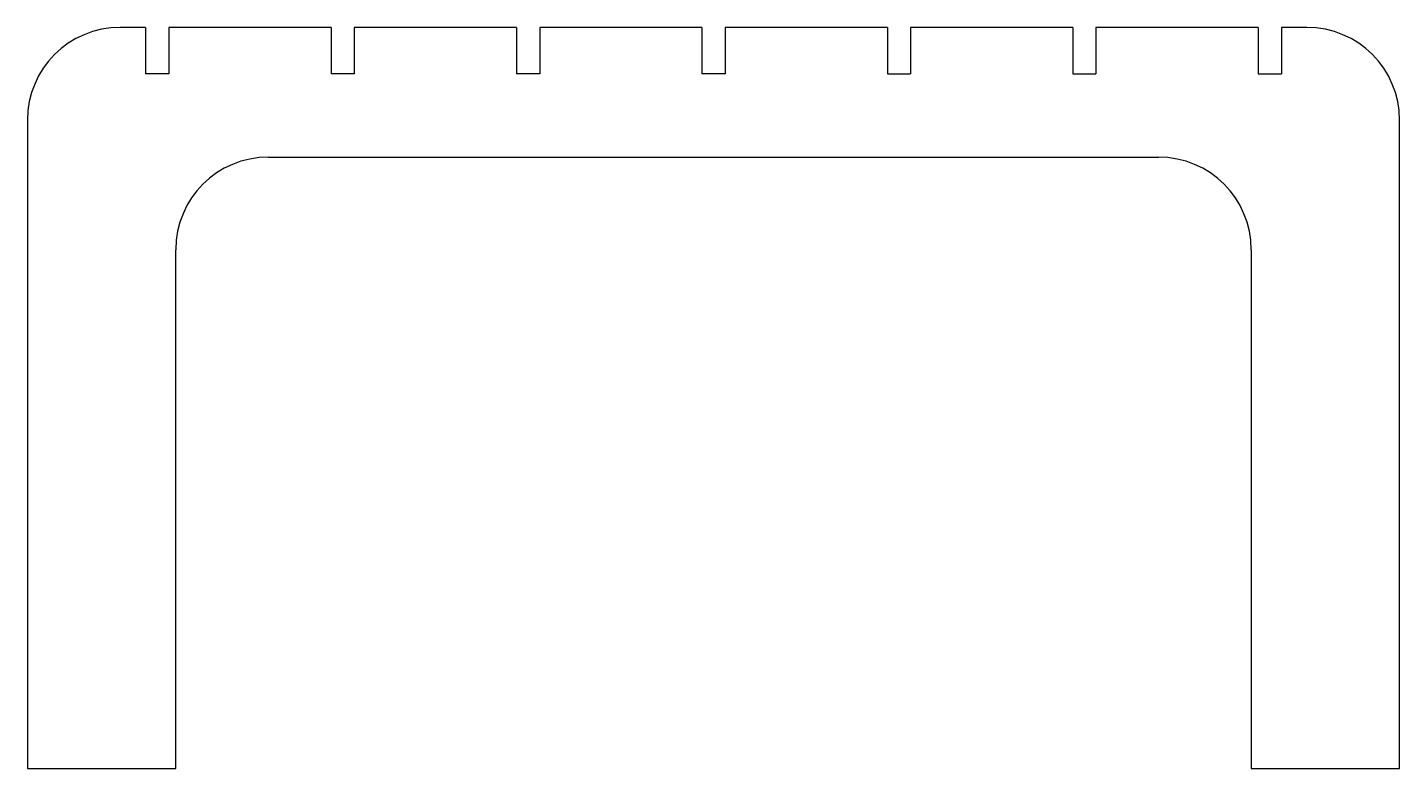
# Model space of a CAD drawing. Header units: centimetres. Extents: x 15 to 89, y -22.5 to 17.5.
import ezdxf

# ---------------------------------------------------------------- set-up
doc = ezdxf.new("R2010")
doc.units = ezdxf.units.CM
doc.header["$MEASUREMENT"] = 0

msp = doc.modelspace()

# ---------------------------------------------------------------- linework, layer by layer
for p, q in [((21.385, 17.534), (20.01, 17.534)), ((21.385, 17.534), (21.385, 15.034)), ((22.635, 17.534), (22.635, 15.034)), ((31.385, 17.534), (22.635, 17.534)), ((31.385, 17.534), (31.385, 15.034)), ((32.635, 17.534), (32.635, 15.034)), ((41.385, 17.534), (32.635, 17.534)), ((41.385, 17.534), (41.385, 15.034)), ((42.635, 17.534), (42.635, 15.034)), ((51.385, 17.534), (42.635, 17.534)), ((51.385, 17.534), (51.385, 15.034)), ((52.635, 17.534), (52.635, 15.034)), ((52.635, 17.534), (52.635, 15.034)), ((61.385, 17.534), (52.635, 17.534)), ((61.385, 17.534), (61.385, 15.034)), ((62.635, 17.534), (62.635, 15.034)), ((71.385, 17.534), (62.635, 17.534)), ((71.385, 17.534), (71.385, 15.034)), ((72.635, 17.534), (72.635, 15.034)), ((81.385, 17.534), (72.635, 17.534)), ((81.385, 17.534), (81.385, 15.034)), ((84.01, 17.534), (82.635, 17.534)), ((82.635, 17.534), (82.635, 15.034)), ((22.635, 15.034), (21.385, 15.034)), ((32.635, 15.034), (31.385, 15.034)), ((42.635, 15.034), (41.385, 15.034)), ((52.635, 15.034), (51.385, 15.034)), ((61.385, 15.034), (62.635, 15.034)), ((71.385, 15.034), (72.635, 15.034)), ((81.385, 15.034), (82.635, 15.034)), ((15.01, 12.534), (15.01, -22.466)), ((89.01, -22.466), (89.01, 12.534)), ((28.01, 10.534), (76.01, 10.534)), ((23.01, -22.466), (23.01, 5.534)), ((81.01, 5.534), (81.01, -22.466)), ((15.01, -22.466), (23.01, -22.466)), ((81.01, -22.466), (89.01, -22.466))]:
    msp.add_line(p, q)
for centre, start, end in [((20.01, 12.534), 90, 180), ((84.01, 12.534), 0, 90), ((28.01, 5.534), 90, 180), ((76.01, 5.534), 0, 90)]:
    msp.add_arc(centre, 5, start, end)

doc.saveas('drawing.dxf')
